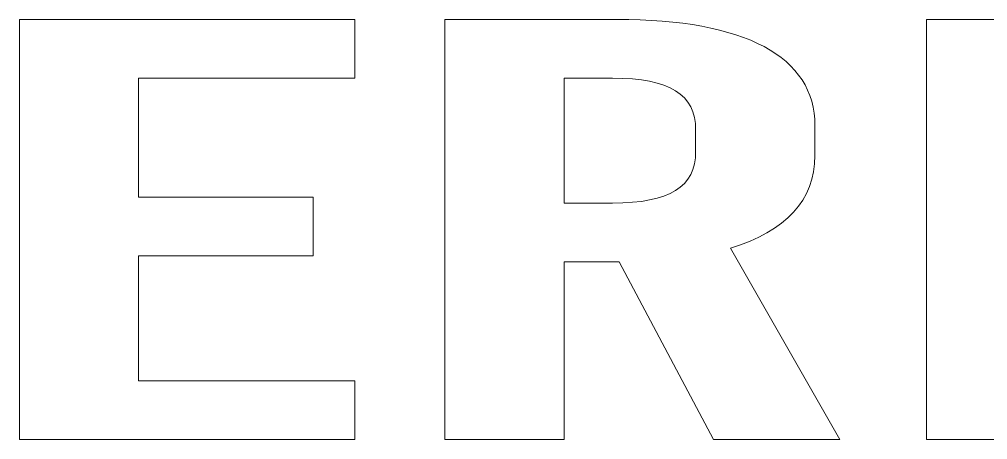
# Model space of a CAD drawing. Header units: inches. Extents: x 0.8 to 14.2, y -17.5 to -0.5.
# Drawn here: x 4.293 to 6.723, y -17.509 to -16.454 of the extents above; entities that cross this region are included whole.
import ezdxf

# ---------------------------------------------------------------- set-up
doc = ezdxf.new("R2010")
doc.units = ezdxf.units.IN
doc.header["$MEASUREMENT"] = 0
doc.layers.add('Layer 1', color=7, linetype='Continuous')

# ---------------------------------------------------------------- blocks, each defined once
blk = doc.blocks.new('block 65')
at = {"layer": 'Layer 1', "lineweight": 0}
for points, knots in [([(6.2896, -16.7965), (6.2896, -16.7965), (6.2896, -16.7211), (6.2896, -16.7211), (6.2896, -16.5478), (6.1145, -16.4544), (5.7925, -16.4544), (5.7925, -16.4544), (5.3603, -16.4544), (5.3603, -16.4544), (5.3603, -16.4544), (5.3603, -17.5093), (5.3603, -17.5093), (5.3603, -17.5093), (5.6598, -17.5093), (5.6598, -17.5093), (5.6598, -17.5093), (5.6598, -17.0632), (5.6598, -17.0632), (5.6598, -17.0632), (5.7982, -17.0632), (5.7982, -17.0632), (5.7982, -17.0632), (6.0354, -17.5093), (6.0354, -17.5093), (6.0354, -17.5093), (6.3518, -17.5093), (6.3518, -17.5093), (6.3518, -17.5093), (6.0778, -17.0286), (6.0778, -17.0286), (6.2162, -16.9864), (6.2896, -16.908), (6.2896, -16.7965)], [0, 0, 0, 0, 1, 1, 1, 2, 2, 2, 3, 3, 3, 4, 4, 4, 5, 5, 5, 6, 6, 6, 7, 7, 7, 8, 8, 8, 9, 9, 9, 10, 10, 10, 11, 11, 11, 11]), ([(5.9902, -16.7859), (5.9902, -16.8748), (5.9253, -16.9155), (5.7812, -16.9155), (5.7812, -16.9155), (5.6598, -16.9155), (5.6598, -16.9155), (5.6598, -16.9155), (5.6598, -16.6021), (5.6598, -16.6021), (5.6598, -16.6021), (5.7812, -16.6021), (5.7812, -16.6021), (5.9253, -16.6021), (5.9902, -16.6428), (5.9902, -16.7317), (5.9902, -16.7317), (5.9902, -16.7859), (5.9902, -16.7859)], [0, 0, 0, 0, 1, 1, 1, 2, 2, 2, 3, 3, 3, 4, 4, 4, 5, 5, 5, 6, 6, 6, 6])]:
    blk.add_open_spline(points, degree=3, knots=knots, dxfattribs=at)
blk = doc.blocks.new('block 67')
at = {"layer": 'Layer 1', "lineweight": 0}
for points, knots in [([(7.0015, -16.4544), (7.0015, -16.4544), (6.5693, -16.4544), (6.5693, -16.4544), (6.5693, -16.4544), (6.5693, -17.5093), (6.5693, -17.5093), (6.5693, -17.5093), (6.8687, -17.5093), (6.8687, -17.5093), (6.8687, -17.5093), (6.8687, -17.0723), (6.8687, -17.0723), (6.8687, -17.0723), (7.0015, -17.0723), (7.0015, -17.0723), (7.3235, -17.0723), (7.4986, -16.9788), (7.4986, -16.8055), (7.4986, -16.8055), (7.4986, -16.7211), (7.4986, -16.7211), (7.4986, -16.5478), (7.3235, -16.4544), (7.0015, -16.4544)], [0, 0, 0, 0, 1, 1, 1, 2, 2, 2, 3, 3, 3, 4, 4, 4, 5, 5, 5, 6, 6, 6, 7, 7, 7, 8, 8, 8, 8]), ([(7.1992, -16.795), (7.1992, -16.8839), (7.1342, -16.9246), (6.9902, -16.9246), (6.9902, -16.9246), (6.8687, -16.9246), (6.8687, -16.9246), (6.8687, -16.9246), (6.8687, -16.6021), (6.8687, -16.6021), (6.8687, -16.6021), (6.9902, -16.6021), (6.9902, -16.6021), (7.1342, -16.6021), (7.1992, -16.6428), (7.1992, -16.7317), (7.1992, -16.7317), (7.1992, -16.795), (7.1992, -16.795)], [0, 0, 0, 0, 1, 1, 1, 2, 2, 2, 3, 3, 3, 4, 4, 4, 5, 5, 5, 6, 6, 6, 6])]:
    blk.add_open_spline(points, degree=3, knots=knots, dxfattribs=at)
blk = doc.blocks.new('block 2')
at = {"layer": 'Layer 1', "lineweight": 0}
blk.add_lwpolyline([(4.2927, -17.5093), (5.1344, -17.5093), (5.1344, -17.3616), (4.5921, -17.3616), (4.5921, -17.0481), (5.0299, -17.0481), (5.0299, -16.9005), (4.5921, -16.9005), (4.5921, -16.6021), (5.1344, -16.6021), (5.1344, -16.4544), (4.2927, -16.4544), (4.2927, -17.5093)], dxfattribs=at)
at = {"layer": 'Layer 1'}
for name in ['block 65', 'block 67']:
    blk.add_blockref(name, (0, 0), dxfattribs=at)

msp = doc.modelspace()

# ---------------------------------------------------------------- block references
at = {"layer": 'Layer 1'}
msp.add_blockref('block 2', (0, 0), dxfattribs=at)

doc.saveas('drawing.dxf')
